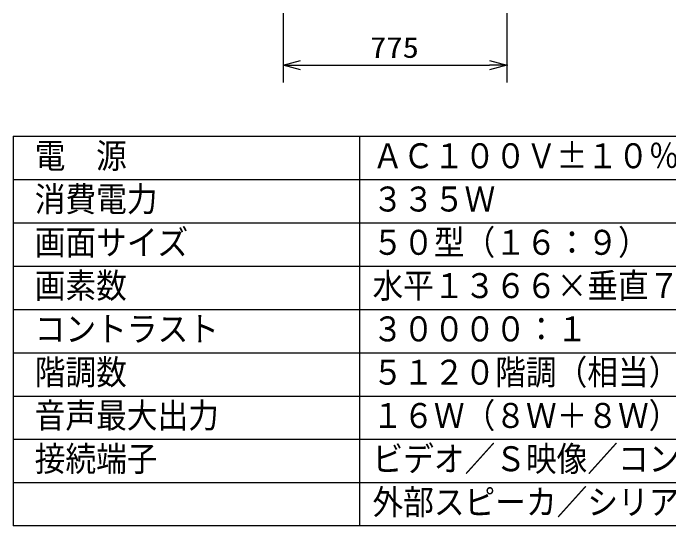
# Model space of a CAD drawing. Units: millimetres, scale not verified. Extents: x -63 to 63, y -57 to 57.
# Drawn here: x -62.5 to 13.2, y -56.5 to 2.7 of the extents above; entities that cross this region are included whole.
import ezdxf
from ezdxf.enums import TextEntityAlignment as Align

# ---------------------------------------------------------------- set-up
doc = ezdxf.new("R2010")
doc.units = ezdxf.units.MM
doc.header["$LTSCALE"] = 0.190236
doc.header["$PDMODE"] = 32
doc.header["$PDSIZE"] = 0.0951
for name, color, linetype in [('0-0_MOJI1', 2, 'Continuous'), ('0-1_WAKU', 1, 'Continuous'), ('0-3_SUNPO', 3, 'Continuous'), ('0-4_GAIKEI', 1, 'Continuous')]:
    doc.layers.add(name, color=color, linetype=linetype)
doc.styles.add('ＭＳ ゴシック', font='')
doc.styles.get('ＭＳ ゴシック').set_extended_font_data('MS Gothic')

# ---------------------------------------------------------------- blocks, each defined once
blk = doc.blocks.new('_OPEN30')
at = {"layer": '0-4_GAIKEI', "color": 7}
blk.add_line((0, 0), (-1, 0), dxfattribs=at)
blk.add_lwpolyline([(-1, 0.26795), (0, 0), (-1, -0.26795)], dxfattribs=at)

msp = doc.modelspace()

# ---------------------------------------------------------------- linework, layer by layer
at = {"layer": '0-1_WAKU', "color": 4}
for p, q in [((-62.5001, -11.5), (62.5001, -11.5)), ((-62.5001, -11.5), (-62.5001, -56.5001)), ((-22.5, -11.5), (-22.5, -56.5001)), ((62.5001, -56.5001), (-62.5001, -56.5001))]:
    msp.add_line(p, q, dxfattribs=at)
at = {"layer": '0-1_WAKU'}
for p, q in [((-62.5001, -16.5), (62.5001, -16.5)), ((-62.5001, -21.5), (62.5001, -21.5)), ((-62.5001, -26.5), (62.5001, -26.5)), ((-62.5001, -31.5001), (62.5001, -31.5001)), ((-62.5001, -36.5001), (62.5001, -36.5001)), ((-62.5001, -41.5001), (62.5001, -41.5001)), ((-62.5001, -46.5001), (62.5001, -46.5001)), ((-62.5001, -51.5001), (62.5001, -51.5001))]:
    msp.add_line(p, q, dxfattribs=at)
at = {"layer": '0-3_SUNPO'}
for p, q in [((-31.3122, 2.7324), (-31.3122, -5.2676)), ((-5.4788, 2.7324), (-5.4788, -5.2676)), ((-29.3121, -3.2676), (-7.4788, -3.2676))]:
    msp.add_line(p, q, dxfattribs=at)
at = {"layer": '0-4_GAIKEI', "color": 7}
msp.add_point((-5.4788, -3.2676), dxfattribs=at)

# ---------------------------------------------------------------- block references
at = {"layer": '0-3_SUNPO', "xscale": 2, "yscale": 2, "rotation": 180}
msp.add_blockref('_OPEN30', (-31.3122, -3.2676), dxfattribs=at)
at = {"layer": '0-3_SUNPO', "xscale": 2, "yscale": 2}
msp.add_blockref('_OPEN30', (-5.4788, -3.2676), dxfattribs=at)

# ---------------------------------------------------------------- texts
at = {"layer": '0-0_MOJI1', "style": 'ＭＳ ゴシック', "width": 0.9}
for s, p in [('電  源', (-60.0001, -16.0551)), ('ＡＣ１００Ｖ±１０％\u3000５０Ｈｚ／６０Ｈｚ', (-21, -16.0551)), ('消費電力', (-60.0001, -21.0552)), ('３３５Ｗ', (-21, -21.0552)), ('画面サイズ', (-60.0001, -26.0552)), ('５０型（１６：９）', (-21, -26.0552)), ('画素数', (-60.0001, -31.0552)), ('水平１３６６×垂直７６８\u3000画素', (-21, -31.0552)), ('コントラスト', (-60.0001, -36.0552)), ('３００００：１', (-21, -36.0552)), ('階調数', (-60.0001, -41.0552)), ('５１２０階調（相当）', (-21, -41.0552)), ('音声最大出力', (-60.0001, -46.0552)), ('１６Ｗ（８Ｗ＋８Ｗ）', (-21, -46.0552)), ('接続端子', (-60.0001, -51.0552)), ('ビデオ／Ｓ映像／コンポーネントビデオ', (-21, -51.0552)), ('外部スピーカ／シリアル／ＰＣ', (-21, -56.0552))]:
    msp.add_text(s, height=2.887, dxfattribs=at).set_placement(p, align=Align.BOTTOM_LEFT)
at = {"layer": '0-3_SUNPO', "style": 'ＭＳ ゴシック', "width": 1.15}
msp.add_text('775', height=2.406, dxfattribs=at).set_placement((-21.2826, -3.158), align=Align.BOTTOM_LEFT)

doc.saveas('drawing.dxf')
